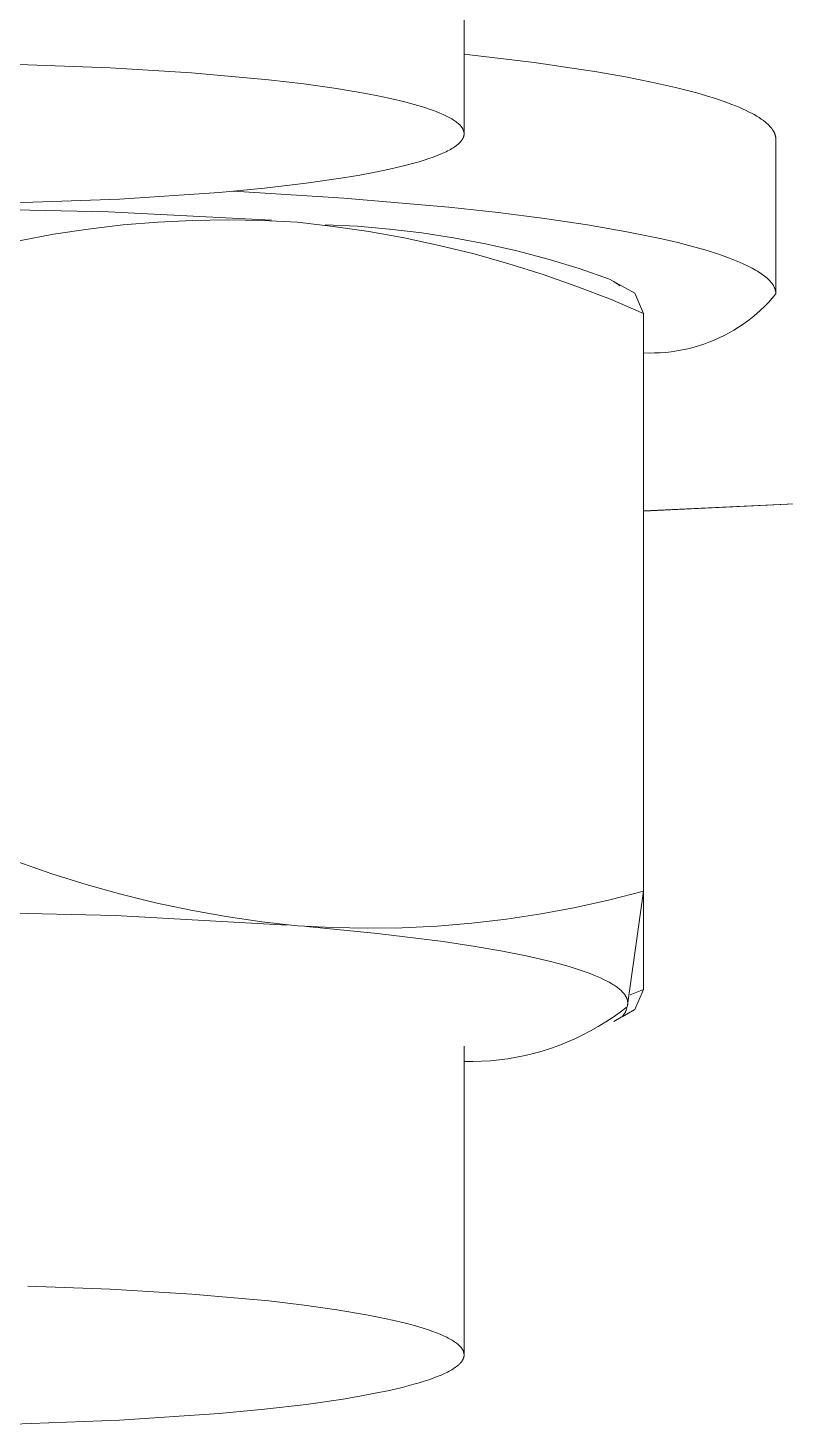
# Model space of a CAD drawing. Header units: inches. Extents: x -9 to 187, y -3 to 135.
# Drawn here: x 7.5361 to 7.7656, y 112.2495 to 112.6726 of the extents above; entities that cross this region are included whole.
import ezdxf

# ---------------------------------------------------------------- set-up
doc = ezdxf.new("R2010")
doc.units = ezdxf.units.IN
doc.layers.add('ZANO_R', color=7, linetype='Continuous', lineweight=0)

msp = doc.modelspace()

# ---------------------------------------------------------------- linework, layer by layer
at = {"layer": 'ZANO_R'}
for p, q in [((7.66832, 112.73407), (7.66832, 112.64118)), ((7.66832, 112.66464), (7.68951, 112.66212)), ((7.50609, 112.66179), (7.53612, 112.66136)), ((7.53612, 112.66136), (7.56103, 112.66044)), ((7.56103, 112.66044), (7.58572, 112.65893)), ((7.68951, 112.66212), (7.70858, 112.65929)), ((7.58572, 112.65893), (7.609, 112.65684)), ((7.609, 112.65684), (7.61972, 112.65558)), ((7.70858, 112.65929), (7.7172, 112.65776)), ((7.7172, 112.65776), (7.72514, 112.65618)), ((7.72514, 112.65618), (7.73236, 112.65454)), ((7.61972, 112.65558), (7.62963, 112.65419)), ((7.62963, 112.65419), (7.63858, 112.65268)), ((7.63858, 112.65268), (7.64266, 112.65189)), ((7.64266, 112.65189), (7.64647, 112.65108)), ((7.73236, 112.65454), (7.73885, 112.65286)), ((7.73885, 112.65286), (7.7418, 112.65201)), ((7.7418, 112.65201), (7.74457, 112.65114)), ((7.64647, 112.65108), (7.64998, 112.65024)), ((7.64998, 112.65024), (7.6532, 112.64939)), ((7.6532, 112.64939), (7.65611, 112.64853)), ((7.65611, 112.64853), (7.65745, 112.64809)), ((7.65745, 112.64809), (7.65871, 112.64765)), ((7.65871, 112.64765), (7.65989, 112.64721)), ((7.74457, 112.65114), (7.74713, 112.65027)), ((7.74713, 112.65027), (7.7495, 112.6494)), ((7.7495, 112.6494), (7.75168, 112.64851)), ((7.75168, 112.64851), (7.75269, 112.64807)), ((7.75269, 112.64807), (7.75365, 112.64763)), ((7.75365, 112.64763), (7.75457, 112.64719)), ((7.65989, 112.64721), (7.66099, 112.64677)), ((7.66099, 112.64677), (7.66202, 112.64632)), ((7.66202, 112.64632), (7.66296, 112.64587)), ((7.66296, 112.64587), (7.66341, 112.64565)), ((7.66341, 112.64565), (7.66383, 112.64543)), ((7.66383, 112.64543), (7.66423, 112.6452)), ((7.66423, 112.6452), (7.66462, 112.64498)), ((7.66462, 112.64498), (7.66498, 112.64475)), ((7.66498, 112.64475), (7.66533, 112.64453)), ((7.66533, 112.64453), (7.66566, 112.64431)), ((7.66566, 112.64431), (7.66596, 112.64408)), ((7.66596, 112.64408), (7.66625, 112.64386)), ((7.66625, 112.64386), (7.66652, 112.64363)), ((7.66652, 112.64363), (7.66665, 112.64352)), ((7.66665, 112.64352), (7.66677, 112.64341)), ((7.66677, 112.64341), (7.66689, 112.6433)), ((7.66689, 112.6433), (7.667, 112.64319)), ((7.75457, 112.64719), (7.75543, 112.64674)), ((7.75543, 112.64674), (7.75625, 112.6463)), ((7.75625, 112.6463), (7.75701, 112.64585)), ((7.75701, 112.64585), (7.75773, 112.64541)), ((7.75773, 112.64541), (7.7584, 112.64496)), ((7.7584, 112.64496), (7.75872, 112.64474)), ((7.75872, 112.64474), (7.75902, 112.64452)), ((7.75902, 112.64452), (7.75931, 112.64429)), ((7.75931, 112.64429), (7.75959, 112.64407)), ((7.75959, 112.64407), (7.75986, 112.64385)), ((7.75986, 112.64385), (7.76012, 112.64363)), ((7.76012, 112.64363), (7.76036, 112.6434)), ((7.76036, 112.6434), (7.76059, 112.64318)), ((7.667, 112.64319), (7.66711, 112.64307)), ((7.66711, 112.64307), (7.66721, 112.64296)), ((7.66721, 112.64296), (7.66731, 112.64285)), ((7.66731, 112.64285), (7.6674, 112.64274)), ((7.6674, 112.64274), (7.66749, 112.64263)), ((7.66749, 112.64263), (7.66758, 112.64252)), ((7.66758, 112.64252), (7.66766, 112.64241)), ((7.66766, 112.64241), (7.66773, 112.64229)), ((7.66773, 112.64229), (7.6678, 112.64218)), ((7.6678, 112.64218), (7.66787, 112.64207)), ((7.66787, 112.64207), (7.66793, 112.64196)), ((7.66795, 112.63905), (7.66791, 112.63899)), ((7.66793, 112.64196), (7.66799, 112.64185)), ((7.66798, 112.63912), (7.66795, 112.63905)), ((7.66801, 112.63919), (7.66798, 112.63912)), ((7.66799, 112.64185), (7.66804, 112.64174)), ((7.66805, 112.63926), (7.66801, 112.63919)), ((7.66804, 112.64174), (7.66809, 112.64163)), ((7.66808, 112.63933), (7.66805, 112.63926)), ((7.6681, 112.63939), (7.66808, 112.63933)), ((7.66809, 112.64163), (7.66813, 112.64152)), ((7.66813, 112.63946), (7.6681, 112.63939)), ((7.66813, 112.64152), (7.66817, 112.64141)), ((7.66816, 112.63953), (7.66813, 112.63946)), ((7.66818, 112.6396), (7.66816, 112.63953)), ((7.66817, 112.64141), (7.66821, 112.6413)), ((7.6682, 112.63967), (7.66818, 112.6396)), ((7.66822, 112.63974), (7.6682, 112.63967)), ((7.66821, 112.6413), (7.66824, 112.64119)), ((7.66824, 112.63981), (7.66822, 112.63974)), ((7.66824, 112.64119), (7.66826, 112.64108)), ((7.66825, 112.63987), (7.66824, 112.63981)), ((7.66827, 112.63994), (7.66825, 112.63987)), ((7.66826, 112.64108), (7.66828, 112.64097)), ((7.66828, 112.64001), (7.66827, 112.63994)), ((7.66828, 112.64097), (7.6683, 112.64086)), ((7.66829, 112.64008), (7.66828, 112.64001)), ((7.6683, 112.64015), (7.66829, 112.64008)), ((7.6683, 112.64086), (7.66831, 112.64075)), ((7.66831, 112.64022), (7.6683, 112.64015)), ((7.66831, 112.64075), (7.66832, 112.64064)), ((7.66832, 112.64029), (7.66831, 112.64022)), ((7.66832, 112.64064), (7.66832, 112.64053)), ((7.66832, 112.64053), (7.66832, 112.6405)), ((7.66832, 112.6405), (7.66832, 112.64043)), ((7.66832, 112.64043), (7.66832, 112.64036)), ((7.66832, 112.64036), (7.66832, 112.64029)), ((7.76059, 112.64318), (7.76081, 112.64296)), ((7.76081, 112.64296), (7.76102, 112.64274)), ((7.76102, 112.64274), (7.76122, 112.64252)), ((7.76122, 112.64252), (7.76141, 112.6423)), ((7.76141, 112.6423), (7.76158, 112.64208)), ((7.76158, 112.64208), (7.76174, 112.64186)), ((7.76174, 112.64186), (7.76182, 112.64174)), ((7.76182, 112.64174), (7.76189, 112.64163)), ((7.76189, 112.64163), (7.76196, 112.64152)), ((7.76196, 112.64152), (7.76203, 112.64141)), ((7.76203, 112.64141), (7.76209, 112.6413)), ((7.76209, 112.6413), (7.76216, 112.64119)), ((7.76216, 112.64119), (7.76221, 112.64108)), ((7.76221, 112.64108), (7.76227, 112.64097)), ((7.76227, 112.64097), (7.76232, 112.64086)), ((7.76232, 112.64086), (7.76238, 112.64075)), ((7.76238, 112.64075), (7.76242, 112.64065)), ((7.76242, 112.64065), (7.76247, 112.64054)), ((7.76247, 112.64054), (7.76251, 112.64043)), ((7.76251, 112.64043), (7.76255, 112.64032)), ((7.76255, 112.64032), (7.76259, 112.64021)), ((7.76259, 112.64021), (7.76262, 112.6401)), ((7.76262, 112.6401), (7.76265, 112.63999)), ((7.76265, 112.63999), (7.76268, 112.63988)), ((7.76268, 112.63988), (7.7627, 112.63977)), ((7.7627, 112.63977), (7.76273, 112.63966)), ((7.76273, 112.63966), (7.76275, 112.63955)), ((7.76275, 112.63955), (7.76276, 112.63944)), ((7.76276, 112.63944), (7.76278, 112.63934)), ((7.76278, 112.63934), (7.76279, 112.63923)), ((7.76279, 112.63923), (7.7628, 112.63912)), ((7.7628, 112.63912), (7.7628, 112.63901)), ((7.7628, 112.63901), (7.76281, 112.6389)), ((7.66238, 112.63484), (7.66134, 112.63437)), ((7.66287, 112.63507), (7.66238, 112.63484)), ((7.66333, 112.6353), (7.66287, 112.63507)), ((7.66377, 112.63553), (7.66333, 112.6353)), ((7.66419, 112.63576), (7.66377, 112.63553)), ((7.66459, 112.636), (7.66419, 112.63576)), ((7.66497, 112.63623), (7.66459, 112.636)), ((7.66536, 112.63648), (7.66497, 112.63623)), ((7.66573, 112.63674), (7.66536, 112.63648)), ((7.66591, 112.63687), (7.66573, 112.63674)), ((7.66608, 112.637), (7.66591, 112.63687)), ((7.66624, 112.63713), (7.66608, 112.637)), ((7.6664, 112.63726), (7.66624, 112.63713)), ((7.66655, 112.63739), (7.6664, 112.63726)), ((7.6667, 112.63752), (7.66655, 112.63739)), ((7.66684, 112.63765), (7.6667, 112.63752)), ((7.66698, 112.63778), (7.66684, 112.63765)), ((7.66711, 112.63791), (7.66698, 112.63778)), ((7.66723, 112.63805), (7.66711, 112.63791)), ((7.66734, 112.63818), (7.66723, 112.63805)), ((7.66745, 112.63831), (7.66734, 112.63818)), ((7.66756, 112.63845), (7.66745, 112.63831)), ((7.66766, 112.63858), (7.66756, 112.63845)), ((7.66775, 112.63872), (7.66766, 112.63858)), ((7.66779, 112.63878), (7.66775, 112.63872)), ((7.66783, 112.63885), (7.66779, 112.63878)), ((7.66787, 112.63892), (7.66783, 112.63885)), ((7.66791, 112.63899), (7.66787, 112.63892)), ((7.76281, 112.6389), (7.76281, 112.63879)), ((7.76281, 112.63879), (7.76281, 112.59258)), ((7.6496, 112.63065), (7.64569, 112.62974)), ((7.65311, 112.63157), (7.6496, 112.63065)), ((7.65472, 112.63204), (7.65311, 112.63157)), ((7.65624, 112.6325), (7.65472, 112.63204)), ((7.65765, 112.63297), (7.65624, 112.6325)), ((7.65897, 112.63344), (7.65765, 112.63297)), ((7.6602, 112.6339), (7.65897, 112.63344)), ((7.66134, 112.63437), (7.6602, 112.6339)), ((7.63165, 112.62712), (7.62043, 112.62551)), ((7.63671, 112.62797), (7.63165, 112.62712)), ((7.6414, 112.62885), (7.63671, 112.62797)), ((7.64569, 112.62974), (7.6414, 112.62885)), ((7.59409, 112.62272), (7.56388, 112.6207)), ((7.60785, 112.62403), (7.59409, 112.62272)), ((7.5984, 112.6231), (7.63187, 112.62103)), ((7.62043, 112.62551), (7.60785, 112.62403)), ((7.56052, 112.61689), (7.51104, 112.61793)), ((7.56388, 112.6207), (7.53179, 112.61953)), ((7.63187, 112.62103), (7.66373, 112.61827)), ((7.66373, 112.61827), (7.67867, 112.61663)), ((7.60995, 112.61428), (7.56052, 112.61689)), ((7.5649, 112.61287), (7.57546, 112.61374)), ((7.57546, 112.61374), (7.58604, 112.61426)), ((7.58604, 112.61426), (7.59663, 112.61442)), ((7.59663, 112.61442), (7.60722, 112.61423)), ((7.60722, 112.61423), (7.6178, 112.61367)), ((7.6178, 112.61367), (7.62862, 112.61244)), ((7.67867, 112.61663), (7.69273, 112.61484)), ((7.69273, 112.61484), (7.70577, 112.6129)), ((7.53349, 112.6081), (7.54391, 112.61005)), ((7.54391, 112.61005), (7.55438, 112.61163)), ((7.55438, 112.61163), (7.5649, 112.61287)), ((7.63601, 112.61247), (7.62623, 112.61295)), ((7.62862, 112.61244), (7.6394, 112.61086)), ((7.64576, 112.61164), (7.63601, 112.61247)), ((7.6394, 112.61086), (7.65013, 112.60894)), ((7.65549, 112.61048), (7.64576, 112.61164)), ((7.66516, 112.60898), (7.65549, 112.61048)), ((7.70577, 112.6129), (7.71765, 112.61083)), ((7.71765, 112.61083), (7.72828, 112.60865)), ((7.65013, 112.60894), (7.66078, 112.60668)), ((7.66078, 112.60668), (7.67136, 112.60408)), ((7.67478, 112.60715), (7.66516, 112.60898)), ((7.68433, 112.60498), (7.67478, 112.60715)), ((7.72828, 112.60865), (7.73308, 112.60752)), ((7.73308, 112.60752), (7.73754, 112.60637)), ((7.73754, 112.60637), (7.74165, 112.6052)), ((7.74165, 112.6052), (7.74539, 112.60402)), ((7.67136, 112.60408), (7.68185, 112.60114)), ((7.68185, 112.60114), (7.69224, 112.59787)), ((7.69379, 112.60247), (7.68433, 112.60498)), ((7.70316, 112.59964), (7.69379, 112.60247)), ((7.74539, 112.60402), (7.74712, 112.60343)), ((7.74712, 112.60343), (7.74877, 112.60283)), ((7.74877, 112.60283), (7.75032, 112.60223)), ((7.75032, 112.60223), (7.75177, 112.60162)), ((7.75177, 112.60162), (7.75314, 112.60102)), ((7.75314, 112.60102), (7.75441, 112.60041)), ((7.69224, 112.59787), (7.70252, 112.59427)), ((7.71243, 112.59649), (7.70316, 112.59964)), ((7.75441, 112.60041), (7.7556, 112.59981)), ((7.7556, 112.59981), (7.75615, 112.5995)), ((7.75615, 112.5995), (7.75668, 112.5992)), ((7.75668, 112.5992), (7.7572, 112.59889)), ((7.7572, 112.59889), (7.75768, 112.59859)), ((7.75768, 112.59859), (7.75815, 112.59829)), ((7.75815, 112.59829), (7.75859, 112.59798)), ((7.75859, 112.59798), (7.75901, 112.59768)), ((7.75901, 112.59768), (7.75941, 112.59737)), ((7.75941, 112.59737), (7.75978, 112.59707)), ((7.75978, 112.59707), (7.76013, 112.59677)), ((7.76013, 112.59677), (7.76046, 112.59646)), ((7.70252, 112.59427), (7.71268, 112.59034)), ((7.71243, 112.59649), (7.7201, 112.59221)), ((7.71416, 112.59543), (7.71369, 112.59574)), ((7.71461, 112.59511), (7.71416, 112.59543)), ((7.71506, 112.59478), (7.71461, 112.59511)), ((7.71549, 112.59443), (7.71506, 112.59478)), ((7.76046, 112.59646), (7.76062, 112.59631)), ((7.76062, 112.59631), (7.76077, 112.59616)), ((7.76077, 112.59616), (7.76092, 112.59601)), ((7.76092, 112.59601), (7.76106, 112.59586)), ((7.76106, 112.59586), (7.76119, 112.5957)), ((7.76119, 112.5957), (7.76132, 112.59555)), ((7.76132, 112.59555), (7.76144, 112.5954)), ((7.76144, 112.5954), (7.76156, 112.59525)), ((7.76156, 112.59525), (7.76167, 112.5951)), ((7.76167, 112.5951), (7.76178, 112.59495)), ((7.76178, 112.59495), (7.76188, 112.5948)), ((7.76188, 112.5948), (7.76198, 112.59465)), ((7.76198, 112.59465), (7.76207, 112.5945)), ((7.76207, 112.5945), (7.76216, 112.59435)), ((7.76216, 112.59435), (7.76224, 112.5942)), ((7.76224, 112.5942), (7.76231, 112.59405)), ((7.76231, 112.59405), (7.76238, 112.5939)), ((7.76238, 112.5939), (7.76244, 112.59375)), ((7.76244, 112.59375), (7.7625, 112.5936)), ((7.7625, 112.5936), (7.76256, 112.59345)), ((7.76256, 112.59345), (7.7626, 112.5933)), ((7.7626, 112.5933), (7.76265, 112.59315)), ((7.76265, 112.59315), (7.76269, 112.593)), ((7.76269, 112.593), (7.76272, 112.59285)), ((7.76272, 112.59285), (7.76275, 112.5927)), ((7.76275, 112.5927), (7.76277, 112.59255)), ((7.76277, 112.59255), (7.76279, 112.59241)), ((7.71268, 112.59034), (7.72271, 112.58609)), ((7.72271, 112.58609), (7.7201, 112.59221)), ((7.76058, 112.58942), (7.7594, 112.58821)), ((7.76172, 112.59066), (7.76058, 112.58942)), ((7.76281, 112.59195), (7.76172, 112.59066)), ((7.76279, 112.59241), (7.7628, 112.59226)), ((7.7628, 112.59226), (7.76281, 112.59211)), ((7.76281, 112.59211), (7.76281, 112.59196)), ((7.72271, 112.41101), (7.72271, 112.58609)), ((7.75563, 112.58485), (7.7543, 112.58381)), ((7.75693, 112.58592), (7.75563, 112.58485)), ((7.75819, 112.58705), (7.75693, 112.58592)), ((7.7594, 112.58821), (7.75819, 112.58705)), ((7.74864, 112.58016), (7.74715, 112.57937)), ((7.7501, 112.581), (7.74864, 112.58016)), ((7.75153, 112.58189), (7.7501, 112.581)), ((7.75293, 112.58283), (7.75153, 112.58189)), ((7.7543, 112.58381), (7.75293, 112.58283)), ((7.73773, 112.57575), (7.7361, 112.57534)), ((7.73935, 112.57622), (7.73773, 112.57575)), ((7.74095, 112.57674), (7.73935, 112.57622)), ((7.74254, 112.57732), (7.74095, 112.57674)), ((7.7441, 112.57795), (7.74254, 112.57732)), ((7.74564, 112.57863), (7.7441, 112.57795)), ((7.74715, 112.57937), (7.74564, 112.57863)), ((7.7244, 112.57407), (7.72271, 112.57412)), ((7.72608, 112.57408), (7.7244, 112.57407)), ((7.72777, 112.57414), (7.72608, 112.57408)), ((7.72945, 112.57427), (7.72777, 112.57414)), ((7.73112, 112.57445), (7.72945, 112.57427)), ((7.73279, 112.57469), (7.73112, 112.57445)), ((7.73445, 112.57499), (7.73279, 112.57469)), ((7.7361, 112.57534), (7.73445, 112.57499)), ((7.80681, 112.53016), (7.72271, 112.52617)), ((7.76842, 112.52839), (7.72271, 112.52628)), ((7.53308, 112.41991), (7.54336, 112.41631)), ((7.54336, 112.41631), (7.55375, 112.41304)), ((7.55375, 112.41304), (7.56424, 112.4101)), ((7.71245, 112.40837), (7.72271, 112.41101)), ((7.71789, 112.37644), (7.72271, 112.41101)), ((7.72271, 112.38125), (7.72271, 112.41101)), ((7.56424, 112.4101), (7.57482, 112.4075)), ((7.57482, 112.4075), (7.58548, 112.40524)), ((7.70211, 112.40608), (7.71245, 112.40837)), ((7.56256, 112.40364), (7.51032, 112.40478)), ((7.61472, 112.40076), (7.56256, 112.40364)), ((7.58548, 112.40524), (7.5962, 112.40332)), ((7.5962, 112.40332), (7.60698, 112.40174)), ((7.6707, 112.40132), (7.68122, 112.40255)), ((7.68122, 112.40255), (7.6917, 112.40414)), ((7.6917, 112.40414), (7.70211, 112.40608)), ((7.60698, 112.40174), (7.6178, 112.40051)), ((7.6178, 112.40051), (7.62838, 112.39996)), ((7.64211, 112.39821), (7.62052, 112.40029)), ((7.62838, 112.39996), (7.63897, 112.39976)), ((7.63897, 112.39976), (7.64956, 112.39992)), ((7.66198, 112.39574), (7.64211, 112.39821)), ((7.64956, 112.39992), (7.66014, 112.40044)), ((7.66014, 112.40044), (7.6707, 112.40132)), ((7.67106, 112.39437), (7.66198, 112.39574)), ((7.67948, 112.39291), (7.67106, 112.39437)), ((7.68717, 112.39138), (7.67948, 112.39291)), ((7.69407, 112.38979), (7.68717, 112.39138)), ((7.69721, 112.38897), (7.69407, 112.38979)), ((7.70014, 112.38814), (7.69721, 112.38897)), ((7.70285, 112.3873), (7.70014, 112.38814)), ((7.70534, 112.38644), (7.70285, 112.3873)), ((7.7065, 112.38602), (7.70534, 112.38644)), ((7.70761, 112.38558), (7.7065, 112.38602)), ((7.70866, 112.38515), (7.70761, 112.38558)), ((7.70965, 112.38472), (7.70866, 112.38515)), ((7.71059, 112.38428), (7.70965, 112.38472)), ((7.71147, 112.38385), (7.71059, 112.38428)), ((7.71229, 112.38341), (7.71147, 112.38385)), ((7.71305, 112.38297), (7.71229, 112.38341)), ((7.71342, 112.38275), (7.71305, 112.38297)), ((7.71376, 112.38253), (7.71342, 112.38275)), ((7.7141, 112.38231), (7.71376, 112.38253)), ((7.71442, 112.38209), (7.7141, 112.38231)), ((7.71472, 112.38188), (7.71442, 112.38209)), ((7.71501, 112.38166), (7.71472, 112.38188)), ((7.71529, 112.38144), (7.71501, 112.38166)), ((7.71555, 112.38122), (7.71529, 112.38144)), ((7.7158, 112.381), (7.71555, 112.38122)), ((7.71603, 112.38078), (7.7158, 112.381)), ((7.71865, 112.37957), (7.72271, 112.38125)), ((7.7201, 112.37514), (7.72271, 112.38125)), ((7.71625, 112.38056), (7.71603, 112.38078)), ((7.71646, 112.38034), (7.71625, 112.38056)), ((7.71656, 112.38023), (7.71646, 112.38034)), ((7.71665, 112.38012), (7.71656, 112.38023)), ((7.71675, 112.38001), (7.71665, 112.38012)), ((7.71683, 112.3799), (7.71675, 112.38001)), ((7.71692, 112.37979), (7.71683, 112.3799)), ((7.717, 112.37968), (7.71692, 112.37979)), ((7.71708, 112.37957), (7.717, 112.37968)), ((7.71715, 112.37946), (7.71708, 112.37957)), ((7.71722, 112.37935), (7.71715, 112.37946)), ((7.71729, 112.37924), (7.71722, 112.37935)), ((7.71735, 112.37914), (7.71729, 112.37924)), ((7.71741, 112.37903), (7.71735, 112.37914)), ((7.71747, 112.37892), (7.71741, 112.37903)), ((7.71752, 112.37881), (7.71747, 112.37892)), ((7.71757, 112.3787), (7.71752, 112.37881)), ((7.71762, 112.37859), (7.71757, 112.3787)), ((7.71766, 112.37848), (7.71762, 112.37859)), ((7.7177, 112.37837), (7.71766, 112.37848)), ((7.71774, 112.37826), (7.7177, 112.37837)), ((7.71777, 112.37816), (7.71774, 112.37826)), ((7.71781, 112.37805), (7.71777, 112.37816)), ((7.71783, 112.37794), (7.71781, 112.37805)), ((7.71786, 112.37783), (7.71783, 112.37794)), ((7.71788, 112.37772), (7.71786, 112.37783)), ((7.71789, 112.37761), (7.71788, 112.37772)), ((7.71791, 112.37751), (7.71789, 112.37761)), ((7.7179, 112.37665), (7.71791, 112.37675)), ((7.71792, 112.3774), (7.71791, 112.37751)), ((7.71791, 112.37675), (7.71792, 112.37686)), ((7.71792, 112.37729), (7.71792, 112.3774)), ((7.71793, 112.37718), (7.71792, 112.37729)), ((7.71792, 112.37686), (7.71793, 112.37697)), ((7.71793, 112.37708), (7.71793, 112.37718)), ((7.71793, 112.37697), (7.71793, 112.37708)), ((7.71126, 112.37138), (7.71348, 112.37285)), ((7.71348, 112.37285), (7.71564, 112.37439)), ((7.71591, 112.3728), (7.71371, 112.37157)), ((7.71614, 112.37296), (7.71432, 112.37194)), ((7.71564, 112.37439), (7.71776, 112.37601)), ((7.71619, 112.37299), (7.71631, 112.37311)), ((7.7201, 112.37514), (7.7162, 112.37296)), ((7.71631, 112.37311), (7.71643, 112.37324)), ((7.71643, 112.37324), (7.71654, 112.37338)), ((7.71654, 112.37338), (7.71665, 112.37351)), ((7.71665, 112.37351), (7.71676, 112.37365)), ((7.71676, 112.37365), (7.71686, 112.3738)), ((7.71686, 112.3738), (7.71695, 112.37394)), ((7.71695, 112.37394), (7.71704, 112.37409)), ((7.71704, 112.37409), (7.71713, 112.37425)), ((7.71713, 112.37425), (7.71721, 112.3744)), ((7.71721, 112.3744), (7.71728, 112.37456)), ((7.71728, 112.37456), (7.71735, 112.37472)), ((7.71735, 112.37472), (7.71742, 112.37489)), ((7.71742, 112.37489), (7.71747, 112.37505)), ((7.71747, 112.37505), (7.71753, 112.37522)), ((7.71753, 112.37522), (7.71757, 112.37539)), ((7.71757, 112.37539), (7.71761, 112.37556)), ((7.71776, 112.37601), (7.71779, 112.37611)), ((7.71779, 112.37611), (7.71782, 112.37622)), ((7.71782, 112.37622), (7.71784, 112.37632)), ((7.71784, 112.37632), (7.71786, 112.37643)), ((7.71786, 112.37643), (7.71788, 112.37654)), ((7.71788, 112.37654), (7.7179, 112.37665)), ((7.70431, 112.36745), (7.70667, 112.36868)), ((7.70667, 112.36868), (7.70899, 112.36999)), ((7.70899, 112.36999), (7.71126, 112.37138)), ((7.66832, 112.36409), (7.66832, 112.27112)), ((7.69449, 112.36338), (7.697, 112.36427)), ((7.697, 112.36427), (7.69948, 112.36525)), ((7.69948, 112.36525), (7.70191, 112.36631)), ((7.70191, 112.36631), (7.70431, 112.36745)), ((7.6763, 112.35965), (7.67895, 112.35991)), ((7.67895, 112.35991), (7.68158, 112.36026)), ((7.68158, 112.36026), (7.6842, 112.36071)), ((7.6842, 112.36071), (7.68681, 112.36124)), ((7.68681, 112.36124), (7.6894, 112.36187)), ((7.6894, 112.36187), (7.69196, 112.36258)), ((7.69196, 112.36258), (7.69449, 112.36338)), ((7.66832, 112.35942), (7.67098, 112.35941)), ((7.67098, 112.35941), (7.67364, 112.35948)), ((7.67364, 112.35948), (7.6763, 112.35965)), ((7.53612, 112.29138), (7.56108, 112.29045)), ((7.56108, 112.29045), (7.58581, 112.28894)), ((7.58581, 112.28894), (7.60913, 112.28684)), ((7.60913, 112.28684), (7.61986, 112.28558)), ((7.61986, 112.28558), (7.62977, 112.28418)), ((7.62977, 112.28418), (7.63873, 112.28267)), ((7.63873, 112.28267), (7.64281, 112.28188)), ((7.64281, 112.28188), (7.64661, 112.28106)), ((7.64661, 112.28106), (7.65012, 112.28023)), ((7.65012, 112.28023), (7.65333, 112.27938)), ((7.65333, 112.27938), (7.65623, 112.27851)), ((7.65623, 112.27851), (7.65756, 112.27807)), ((7.65756, 112.27807), (7.65882, 112.27763)), ((7.65882, 112.27763), (7.66, 112.27719)), ((7.66, 112.27719), (7.66109, 112.27674)), ((7.66109, 112.27674), (7.66211, 112.2763)), ((7.66211, 112.2763), (7.66305, 112.27585)), ((7.66305, 112.27585), (7.66349, 112.27562)), ((7.66349, 112.27562), (7.66391, 112.2754)), ((7.66391, 112.2754), (7.66431, 112.27518)), ((7.66431, 112.27518), (7.6647, 112.27495)), ((7.6647, 112.27495), (7.66506, 112.27473)), ((7.66506, 112.27473), (7.6654, 112.2745)), ((7.6654, 112.2745), (7.66572, 112.27428)), ((7.66572, 112.27428), (7.66603, 112.27405)), ((7.66603, 112.27405), (7.66631, 112.27383)), ((7.66631, 112.27383), (7.66645, 112.27372)), ((7.66645, 112.27372), (7.66658, 112.2736)), ((7.66658, 112.2736), (7.6667, 112.27349)), ((7.6667, 112.27349), (7.66682, 112.27338)), ((7.66682, 112.27338), (7.66694, 112.27327)), ((7.66694, 112.27327), (7.66705, 112.27315)), ((7.66705, 112.27315), (7.66715, 112.27304)), ((7.66715, 112.27304), (7.66726, 112.27293)), ((7.66726, 112.27293), (7.66735, 112.27282)), ((7.66735, 112.27282), (7.66744, 112.27271)), ((7.66744, 112.27271), (7.66753, 112.2726)), ((7.66753, 112.2726), (7.66762, 112.27248)), ((7.66762, 112.27248), (7.66769, 112.27237)), ((7.66769, 112.27237), (7.66777, 112.27226)), ((7.66777, 112.27226), (7.66784, 112.27215)), ((7.66784, 112.27215), (7.6679, 112.27204)), ((7.6679, 112.27204), (7.66796, 112.27193)), ((7.66796, 112.27193), (7.66801, 112.27182)), ((7.66801, 112.27182), (7.66807, 112.27171)), ((7.66807, 112.27171), (7.66811, 112.2716)), ((7.66811, 112.2716), (7.66815, 112.27149)), ((7.66815, 112.27149), (7.66819, 112.27138)), ((7.66819, 112.27138), (7.66822, 112.27127)), ((7.66822, 112.27127), (7.66825, 112.27116)), ((7.66825, 112.27116), (7.66827, 112.27105)), ((7.66827, 112.27105), (7.66829, 112.27094)), ((7.66573, 112.26675), (7.66536, 112.2665)), ((7.66607, 112.26701), (7.66573, 112.26675)), ((7.66623, 112.26714), (7.66607, 112.26701)), ((7.66639, 112.26727), (7.66623, 112.26714)), ((7.66654, 112.2674), (7.66639, 112.26727)), ((7.66669, 112.26753), (7.66654, 112.2674)), ((7.66683, 112.26766), (7.66669, 112.26753)), ((7.66696, 112.26779), (7.66683, 112.26766)), ((7.66709, 112.26792), (7.66696, 112.26779)), ((7.66722, 112.26805), (7.66709, 112.26792)), ((7.66733, 112.26818), (7.66722, 112.26805)), ((7.66744, 112.26832), (7.66733, 112.26818)), ((7.66755, 112.26845), (7.66744, 112.26832)), ((7.66764, 112.26858), (7.66755, 112.26845)), ((7.66773, 112.26872), (7.66764, 112.26858)), ((7.66778, 112.26878), (7.66773, 112.26872)), ((7.66782, 112.26885), (7.66778, 112.26878)), ((7.66786, 112.26892), (7.66782, 112.26885)), ((7.6679, 112.26898), (7.66786, 112.26892)), ((7.66793, 112.26905), (7.6679, 112.26898)), ((7.66797, 112.26912), (7.66793, 112.26905)), ((7.668, 112.26919), (7.66797, 112.26912)), ((7.66804, 112.26925), (7.668, 112.26919)), ((7.66807, 112.26932), (7.66804, 112.26925)), ((7.66809, 112.26939), (7.66807, 112.26932)), ((7.66812, 112.26946), (7.66809, 112.26939)), ((7.66815, 112.26952), (7.66812, 112.26946)), ((7.66817, 112.26959), (7.66815, 112.26952)), ((7.66819, 112.26966), (7.66817, 112.26959)), ((7.66821, 112.26973), (7.66819, 112.26966)), ((7.66823, 112.2698), (7.66821, 112.26973)), ((7.66825, 112.26987), (7.66823, 112.2698)), ((7.66826, 112.26993), (7.66825, 112.26987)), ((7.66828, 112.27), (7.66826, 112.26993)), ((7.66829, 112.27007), (7.66828, 112.27)), ((7.66829, 112.27094), (7.66831, 112.27083)), ((7.6683, 112.27014), (7.66829, 112.27007)), ((7.66831, 112.27021), (7.6683, 112.27014)), ((7.66831, 112.27083), (7.66832, 112.27072)), ((7.66832, 112.27035), (7.66831, 112.27028)), ((7.66831, 112.27028), (7.66831, 112.27021)), ((7.66832, 112.27072), (7.66832, 112.27061)), ((7.66832, 112.27061), (7.66832, 112.2705)), ((7.66832, 112.27048), (7.66832, 112.27041)), ((7.66832, 112.27041), (7.66832, 112.27035)), ((7.65624, 112.26252), (7.65472, 112.26205)), ((7.65765, 112.26299), (7.65624, 112.26252)), ((7.65897, 112.26345), (7.65765, 112.26299)), ((7.6602, 112.26392), (7.65897, 112.26345)), ((7.66134, 112.26439), (7.6602, 112.26392)), ((7.66238, 112.26485), (7.66134, 112.26439)), ((7.66287, 112.26509), (7.66238, 112.26485)), ((7.66333, 112.26532), (7.66287, 112.26509)), ((7.66377, 112.26555), (7.66333, 112.26532)), ((7.66419, 112.26578), (7.66377, 112.26555)), ((7.66459, 112.26601), (7.66419, 112.26578)), ((7.66497, 112.26625), (7.66459, 112.26601)), ((7.66536, 112.2665), (7.66497, 112.26625)), ((7.6414, 112.25887), (7.63671, 112.25799)), ((7.64569, 112.25976), (7.6414, 112.25887)), ((7.6496, 112.26067), (7.64569, 112.25976)), ((7.65311, 112.26159), (7.6496, 112.26067)), ((7.65472, 112.26205), (7.65311, 112.26159)), ((7.62043, 112.25552), (7.60785, 112.25405)), ((7.63165, 112.25714), (7.62043, 112.25552)), ((7.63671, 112.25799), (7.63165, 112.25714)), ((7.56388, 112.25072), (7.53179, 112.24954)), ((7.59409, 112.25274), (7.56388, 112.25072)), ((7.60785, 112.25405), (7.59409, 112.25274))]:
    msp.add_line(p, q, dxfattribs=at)

doc.saveas('drawing.dxf')
